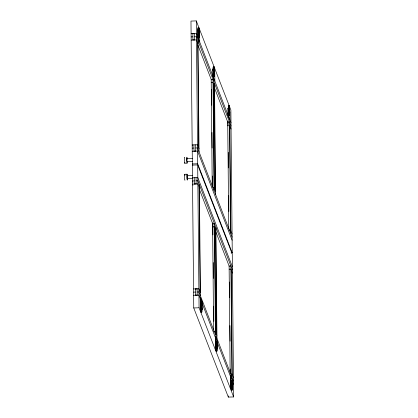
<?xml version="1.0" encoding="UTF-8"?>
<svg xmlns="http://www.w3.org/2000/svg" width="418" height="418" viewBox="0 0 418 418"><rect width="100%" height="100%" fill="white"/><g stroke="black" fill="none" stroke-linecap="round" stroke-linejoin="round"><path stroke-width="0.63" d="M187.311 177.53L187.217 178.664L187.118 175.675L192.682 175.497M198.038 30.242L198.216 27.572A5.147 0.455 88.2 0 1 198.576 27.813M201.628 310.767L201.659 308.573L202.302 309.466L202.234 302.177L200.567 297.877L200.269 297.888L200.342 305.177L200.995 311.3A5.147 0.455 88.2 0 0 201.371 312.57M217.423 348.45L217.355 341.161L215.688 336.861L215.39 336.871L215.463 344.16L216.116 350.284A5.147 0.455 88.2 0 0 216.602 351.272L216.78 347.557L217.423 348.45L216.78 347.557M198.837 37.066L198.916 36.392M214.037 75.376L213.959 76.05A4.859 0.428 88.2 0 1 213.864 76.416M201.565 311.18L201.492 311.854A4.859 0.428 88.2 0 1 200.933 310.438L200.839 309.336M201.863 311.17L201.789 311.844A4.859 0.428 88.2 0 1 201.23 310.428L201.136 309.325A5.006 0.444 88.2 0 1 201.079 303.463L201.152 302.789A4.859 0.428 88.2 0 1 201.711 304.205L201.805 305.307A5.006 0.444 88.2 0 1 201.884 311.222M229.158 114.36L229.08 115.034A4.859 0.428 88.2 0 1 228.871 115.431M215.902 342.452L215.975 341.778A4.859 0.428 88.2 0 1 216.534 343.199L216.629 344.301M216.686 350.164L216.613 350.838A4.859 0.428 88.2 0 1 216.054 349.422L215.96 348.314M216.984 350.153L216.905 350.827A4.859 0.428 88.2 0 1 216.352 349.411L216.258 348.309A5.006 0.444 88.2 0 1 216.2 342.446L216.273 341.772A4.859 0.428 88.2 0 1 216.832 343.188L216.926 344.291M231.807 389.148L231.734 389.822A4.859 0.428 88.2 0 1 231.175 388.406L231.081 387.298A5.006 0.444 88.2 0 1 231.023 381.435M232.105 389.137L232.027 389.811A4.859 0.428 88.2 0 1 231.467 388.395L231.379 387.287A5.006 0.444 88.2 0 1 231.316 381.43L231.394 380.751A4.859 0.428 88.2 0 1 231.953 382.172L232.047 383.275M192.52 158.5L186.956 158.678L186.872 160.204L187.055 161.667L192.62 161.489M231.07 252.947L232.251 252.911L230.872 110.044L196.293 20.9L190.974 21.072L192.353 163.934L192.823 165.152M197.986 30.378L197.688 30.389L197.756 37.677L199.428 41.978L199.72 41.967L199.652 34.678L198.994 28.555A5.147 0.455 88.2 0 0 198.513 27.562L198.336 31.282L197.986 30.378L198.054 37.667L197.756 37.677M191.094 33.743L196.418 33.576L230.992 122.72M192.87 33.759L194.647 33.701M198.811 29.589L199.005 33.785L199.302 33.774M199.652 34.678L199.005 33.785M191.125 36.915L192.902 36.857M194.673 36.8L196.45 36.742L231.023 125.886M192.928 39.95L194.704 39.893M191.157 40.081L196.481 39.909L198.007 43.853M212.809 69.372L213.452 70.266L212.809 69.372L212.877 76.661L214.544 80.961L214.842 80.951L214.774 73.662L214.115 67.538A5.147 0.455 88.2 0 0 213.635 66.546L213.452 70.266M214.424 72.758L214.126 72.769L213.817 67.549M212.877 76.661L213.175 76.651L213.102 69.362M211.231 82.571L213.002 82.513L214.533 86.453M227.93 108.356L228.573 109.244L227.93 108.356L227.998 115.645L229.665 119.945L229.963 119.935L229.89 112.646L229.236 106.522A5.147 0.455 88.2 0 0 228.75 105.529L228.573 109.244M229.539 111.742L229.247 111.752L228.939 106.533A5.147 0.455 88.2 0 0 228.458 105.54L228.28 109.255M229.597 112.651L229.89 112.646M227.998 115.645L228.296 115.634L228.223 108.346M192.202 148.092L193.973 148.04M195.749 147.982L197.521 147.925L232.1 237.069M194.004 151.133L195.776 151.076M192.233 151.264L197.552 151.091L232.131 240.235M184.709 163.224L187.071 163.151M192.353 163.934L197.672 163.767L232.251 252.911M197.688 164.917L192.364 165.089L193.743 307.956L228.322 397.1L233.641 396.928L232.262 254.066L197.688 164.917L199.067 307.784L233.641 396.928M184.74 174.275L187.107 174.201M187.217 178.664L192.782 178.486M194.292 180.874L192.515 180.931L192.985 182.143M196.063 180.816L197.839 180.759L232.413 269.908M194.323 183.972L196.094 183.915M212.83 187.395L214.016 187.358L215.542 191.298M228.766 230.015L230.537 229.957L232.068 233.902M229.142 269.187L230.919 269.135L232.445 273.074M193.56 288.948L198.879 288.775L200.41 292.715M195.337 288.958L197.108 288.906M193.591 292.114L195.363 292.057M197.139 291.999L198.911 291.942L233.49 381.085M195.394 295.155L197.165 295.098M193.623 295.28L198.942 295.113L200.353 298.75M200.342 305.177L200.985 306.07L201.293 311.29A5.147 0.455 88.2 0 0 201.774 312.283L201.951 308.562L202.302 309.466M200.692 306.08L200.985 306.07M193.743 307.956L199.067 307.784M213.629 331.432L215.406 331.375L216.932 335.32M217.057 341.172L217.355 341.161M215.463 344.16L216.106 345.054L216.414 350.274A5.147 0.455 88.2 0 0 216.895 351.266L217.073 347.546M215.813 345.064L216.106 345.054M230.746 374.016L231.927 373.979L233.458 377.919M231.901 386.54L231.718 390.255A5.147 0.455 88.2 0 1 231.238 389.262L230.579 383.144L230.511 375.85L230.809 375.845L232.476 380.145L232.544 387.434L231.901 386.54L232.544 387.434M232.178 380.15L232.476 380.145M230.579 383.144L231.227 384.037L231.535 389.257A5.147 0.455 88.2 0 0 232.016 390.245L232.194 386.53M230.929 384.043L231.227 384.037M186.956 158.678L187.065 159.096M187.118 175.675L187.227 176.093M231.055 129.052L229.529 125.113L227.753 125.17L228.061 125.959M197.965 45.29L211.372 79.854M214.199 87.132L228.076 122.913M199.02 148.698L197.489 144.759L192.17 144.926L192.578 145.976M232.387 266.736L197.808 177.593L192.484 177.765L192.954 178.977M199.396 187.87L197.871 183.93L192.546 184.098L192.985 185.226M215.923 230.475L214.392 226.53L212.621 226.587L213.055 227.716M199.125 188.701L213.023 224.544M215.824 231.755L229.231 266.323M200.896 299.497L201.936 302.188M215.39 336.871L216.848 340.633M230.511 375.85L231.969 379.612M201.999 302.998L215.406 337.561M217.052 341.809L230.929 377.585M232.11 380.62L233.521 384.257M229.095 108.497L229.001 107.395A4.859 0.428 88.2 0 0 228.447 105.973L228.369 106.647A5.006 0.444 88.2 0 0 228.301 108.722M228.427 112.51L228.521 113.618A4.859 0.428 88.2 0 0 228.63 114.506M213.974 69.513L213.885 68.411A4.859 0.428 88.2 0 0 213.326 66.99L213.248 67.664A5.006 0.444 88.2 0 0 213.18 69.738M231.75 383.285L231.656 382.183A4.859 0.428 88.2 0 0 231.426 380.667M198.858 30.53L198.764 29.427A4.859 0.428 88.2 0 0 198.205 28.006L198.127 28.685A5.006 0.444 88.2 0 0 198.059 30.754M201.507 305.318L201.413 304.215A4.859 0.428 88.2 0 0 200.859 302.794M229.832 125.902L230.846 230.746M231.222 269.918L232.236 374.768M229.654 118.728L229.665 119.945M232.194 381.974L232.251 387.439M230.569 233.129L229.498 121.946L227.721 122.004L228.75 228.714M231.959 377.146L230.888 265.963L229.111 266.02L230.151 373.384M230.809 375.845L230.877 383.134M227.982 121.136L228.014 124.386M228.285 152.324L228.437 167.916M228.73 195.64L228.855 211.445M229.539 282.045L229.691 297.642M229.957 325.575L230.109 341.172M230.407 368.963L230.443 372.872M228.306 395.83L228.322 397.1M214.533 79.744L214.544 80.961M217.104 346.031L217.13 348.46M214.502 83.287L215.573 194.469M215.892 227.303L216.963 338.486M214.225 85.664L215.239 190.509M215.615 229.686L216.629 334.531M213.311 83.302L214.319 188.147M214.7 227.319L215.709 332.164M215.688 336.861L215.756 344.15M214.047 190.524L212.971 79.342L211.2 79.399L212.234 186.762M215.437 334.546L214.361 223.364L212.59 223.421L213.619 330.131M211.565 89.583L211.717 105.174M211.983 132.459L212.13 148.05M212.401 175.988L212.496 185.733M212.882 222.966L212.971 234.9M213.264 262.541L213.389 278.43M213.687 306.175L213.807 321.306M200.567 297.877L200.635 305.166M197.975 40.682L199.052 151.865M199.365 184.704L200.441 295.887M197.704 43.064L198.712 147.909M199.093 187.081L200.102 291.926M196.293 20.9L197.672 163.767M194.642 33.628L194.704 39.966M195.718 144.811L195.781 151.149M196.032 177.65L196.094 183.988M197.108 288.833L197.171 295.171M192.87 33.686L192.933 40.023M193.942 144.868L194.004 151.206M194.26 177.707L194.323 184.045M195.331 288.89L195.394 295.223M213.159 70.271L213.337 66.556A5.147 0.455 88.2 0 1 213.697 66.791M184.881 162.571A2.994 0.266 88.2 0 1 184.395 160.721A2.994 0.266 88.2 0 1 184.646 157.455M187.274 161.928A2.994 0.266 88.2 0 1 186.883 162.252A2.994 0.266 88.2 0 1 186.778 157.696A2.994 0.266 88.2 0 1 187.207 158.955M213.629 76.144A4.859 0.428 88.2 0 1 213.399 74.634M213.17 70.553A5.053 0.449 88.2 0 1 213.817 67.711A5.053 0.449 88.2 0 1 213.938 76.301M228.589 114.313A5.053 0.449 88.2 0 1 228.479 113.325M228.291 109.532A5.053 0.449 88.2 0 1 228.933 106.694A5.053 0.449 88.2 0 1 229.059 115.284M228.954 115.546A5.053 0.449 88.2 0 1 228.834 115.462M198.393 36.544A4.859 0.428 88.2 0 0 198.508 37.16A5.199 0.46 88.2 0 1 198.336 36.413M198.466 37.077A5.053 0.449 88.2 0 1 198.346 36.345M198.048 30.315A5.053 0.449 88.2 0 1 198.696 28.727A5.053 0.449 88.2 0 1 198.905 36.732M213.159 70.459A5.199 0.46 88.2 0 1 213.702 66.88M213.828 67.643A5.199 0.46 88.2 0 1 214.032 75.867M228.578 114.38A5.199 0.46 88.2 0 1 228.468 113.351M228.28 109.443A5.199 0.46 88.2 0 1 228.886 106.209A5.199 0.46 88.2 0 1 229.153 114.851M229.064 115.441A5.199 0.46 88.2 0 1 228.954 115.692M198.038 30.195A5.199 0.46 88.2 0 1 198.581 27.896M198.816 29.688A5.199 0.46 88.2 0 1 198.911 36.888M184.996 179.996A2.994 0.266 88.2 0 1 184.615 178.648A2.994 0.266 88.2 0 1 184.578 174.734A2.994 0.266 88.2 0 1 184.955 175.403M187.442 177.535A2.994 0.266 88.2 0 1 187.133 179.834A2.994 0.266 88.2 0 1 186.919 174.98A2.994 0.266 88.2 0 1 187.374 175.999M216.942 344.343A5.006 0.444 88.2 0 1 217.005 350.206M215.913 342.117A5.053 0.449 88.2 0 1 216.691 345.09A5.053 0.449 88.2 0 1 216.409 351.334A5.053 0.449 88.2 0 1 215.824 344.087M232.063 383.327A5.006 0.444 88.2 0 1 232.126 389.189M231.467 380.751A5.053 0.449 88.2 0 1 231.87 388.265A5.053 0.449 88.2 0 1 231.206 388.797A5.053 0.449 88.2 0 1 231.034 381.101M201.366 312.366A5.053 0.449 88.2 0 1 200.703 305.109M200.875 302.548A5.053 0.449 88.2 0 1 201.544 305.689A5.053 0.449 88.2 0 1 201.471 312.105M216.686 350.655A5.199 0.46 88.2 0 1 216.111 350.185A5.199 0.46 88.2 0 1 215.808 343.967M215.902 341.961A5.199 0.46 88.2 0 1 215.996 341.37M216.226 341.219A5.199 0.46 88.2 0 1 216.728 345.566M216.759 346.47A5.199 0.46 88.2 0 1 216.749 349.772M231.598 381.415A5.199 0.46 88.2 0 1 231.849 389.08A5.199 0.46 88.2 0 1 231.154 388.51A5.199 0.46 88.2 0 1 231.023 380.944M201.476 312.262A5.199 0.46 88.2 0 1 200.692 306.263M200.875 302.386A5.199 0.46 88.2 0 1 201.471 304.476A5.199 0.46 88.2 0 1 201.628 310.788M198.498 28.001L198.425 28.675A5.006 0.444 88.2 0 0 198.482 34.537L198.576 35.64A4.859 0.428 88.2 0 0 199.135 37.061L199.208 36.382A5.006 0.444 88.2 0 0 199.151 30.519L199.057 29.417A4.859 0.428 88.2 0 0 198.498 28.001M213.619 66.984L213.546 67.659A5.006 0.444 88.2 0 0 213.603 73.521L213.697 74.623A4.859 0.428 88.2 0 0 214.256 76.039L214.329 75.365A5.006 0.444 88.2 0 0 214.272 69.503L214.178 68.4A4.859 0.428 88.2 0 0 213.619 66.979M228.74 105.963L228.667 106.637A5.006 0.444 88.2 0 0 228.724 112.499L228.818 113.607A4.859 0.428 88.2 0 0 229.377 115.023L229.451 114.349A5.006 0.444 88.2 0 0 229.393 108.487L229.299 107.384A4.859 0.428 88.2 0 0 228.74 105.963"/></g></svg>
